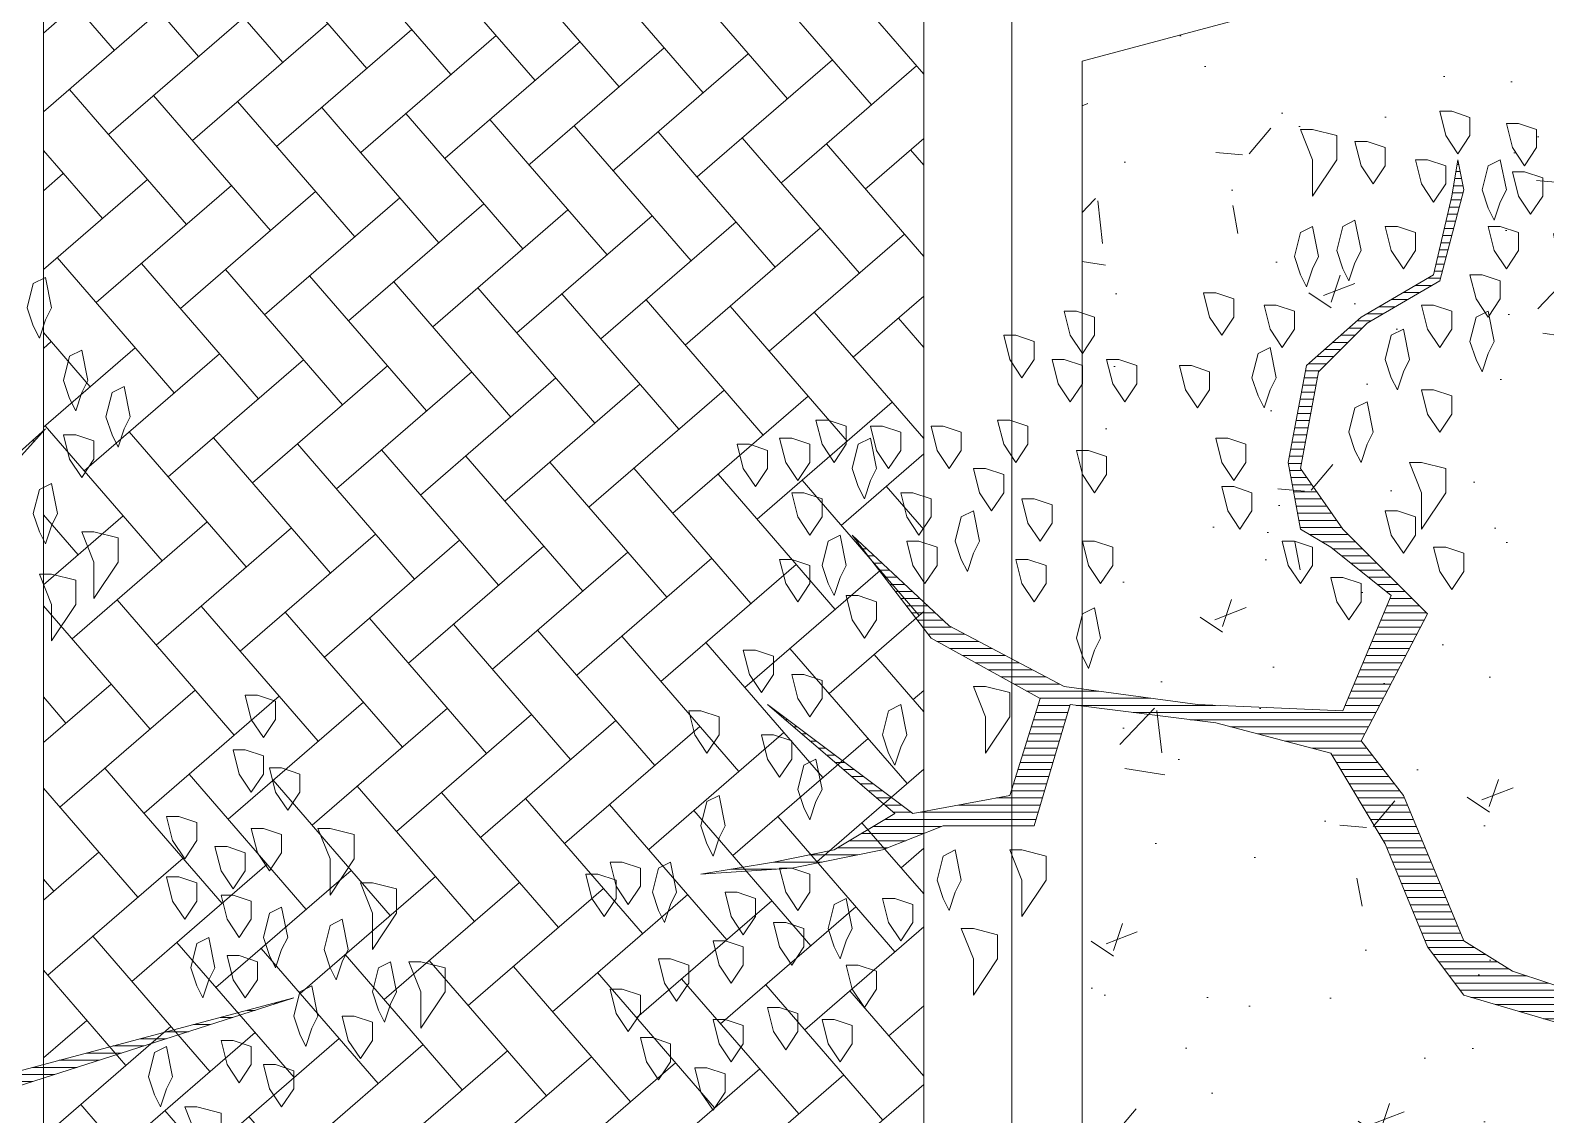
# Model space of a CAD drawing. Header units: metres. Extents: x 12093 to 20303, y 514 to 1412.
# Drawn here: x 19838.587 to 19841.169, y 774.231 to 776.08 of the extents above; entities that cross this region are included whole.
import ezdxf

# ---------------------------------------------------------------- set-up
doc = ezdxf.new("R2010")
doc.units = ezdxf.units.M
doc.layers.get('0').update_dxf_attribs({"lineweight": 13})
for name, color, linetype, lineweight in [('0-JARDI', 72, 'Continuous', 13), ('ARBOLES', 52, 'Continuous', 13), ('grass', 64, 'Continuous', 13), ('MANZANAS-ORIGINALES', 147, 'Continuous', 9), ('text.-piso', 35, 'Continuous', 5)]:
    doc.layers.add(name, color=color, linetype=linetype, lineweight=lineweight)
pattern_1 = [(50, (0, 0), (0.546554007, -0.047817257), [0.05715, -0.62865]), (355, (0, 0), (-0.105728478, 0.573169929), [0.04572, -0.50292]), (100.451, (0.04555, -0.004), (0.440827505, 0.525350063), [0.04857, -0.53427]), (46.1842, (0, 0.1524), (0.813237123, -0.126126984), [0.085725, -0.942975]), (96.6356, (0.0678, 0.1419), (0.712212703, 0.742276668), [0.072855, -0.801405]), (351.184, (0, 0.1524), (0.712213817, 0.742275354), [0.06858, -0.75438]), (21, (0.0762, 0.1143), (0.45484464, -0.306796556), [0.05715, -0.62865]), (326, (0.0762, 0.1143), (0.185406085, 0.552563898), [0.04572, -0.50292]), (71.4514, (0.1141, 0.08873), (0.640249472, 0.245768573), [0.04857, -0.53427]), (37.5, (0, 0), (0.0092658098, 0.2536651166), [0, -0.496824, 0, -0.51054, 0, -0.504825]), (7.5, (0, 0), (0.2004589875, 0.3005417245), [0, -0.291084, 0, -0.485394, 0, -0.192405]), (327.5, (-0.16993, 0), (0.4067717855, -0.017186232), [0, -0.1905, 0, -0.59436, 0, -0.78867]), (317.5, (-0.24613, 0), (0.444387544, 0.076279473), [0, -0.24765, 0, -0.394716, 0, -0.56007])]

# ---------------------------------------------------------------- blocks, each defined once
blk = doc.blocks.new('*X7')
at = {"color": 0}
for p, q in [((16.7953, 16.56), (16.8632, 16.56)), ((16.7328, 16.54), (16.7955, 16.54)), ((16.764, 16.55), (16.8332, 16.55)), ((16.6703, 16.52), (16.7201, 16.52)), ((16.7015, 16.53), (16.7578, 16.53)), ((16.6078, 16.5), (16.6447, 16.5)), ((16.639, 16.51), (16.6824, 16.51)), ((16.5453, 16.48), (16.5693, 16.48)), ((16.5765, 16.49), (16.607, 16.49)), ((16.4515, 16.45), (16.4563, 16.45)), ((16.4828, 16.46), (16.494, 16.46)), ((16.514, 16.47), (16.5317, 16.47)), ((17.6855, 16.45), (17.8986, 16.45)), ((17.6822, 16.43), (17.9666, 16.43)), ((17.6839, 16.44), (17.9326, 16.44)), ((17.8145, 16.42), (18.0006, 16.42)), ((17.8617, 16.41), (18.0157, 16.41)), ((17.8916, 16.4), (18.0232, 16.4)), ((17.9216, 16.39), (18.0307, 16.39)), ((17.9473, 16.38), (18.0382, 16.38)), ((17.9633, 16.37), (18.0457, 16.37)), ((17.9793, 16.36), (18.0532, 16.36)), ((17.9953, 16.35), (18.0607, 16.35)), ((18.0106, 16.34), (18.0651, 16.34)), ((18.0147, 16.33), (18.0692, 16.33)), ((18.0189, 16.32), (18.0733, 16.32)), ((18.0231, 16.31), (18.0774, 16.31)), ((18.0272, 16.3), (18.0816, 16.3)), ((18.0314, 16.29), (18.0857, 16.29)), ((18.0356, 16.28), (18.0898, 16.28)), ((18.0397, 16.27), (18.0939, 16.27)), ((18.0439, 16.26), (18.098, 16.26)), ((18.0481, 16.25), (18.1021, 16.25)), ((18.0522, 16.24), (18.1063, 16.24)), ((18.9759, 16.24), (19.0395, 16.24)), ((18.0564, 16.23), (18.1104, 16.23)), ((18.0606, 16.22), (18.1145, 16.22)), ((18.8615, 16.22), (18.9295, 16.22)), ((18.9115, 16.23), (18.9795, 16.23)), ((18.0647, 16.21), (18.1186, 16.21)), ((18.0689, 16.2), (18.1236, 16.2)), ((18.7941, 16.2), (18.873, 16.2)), ((18.8191, 16.21), (18.8896, 16.21)), ((18.0731, 16.19), (18.1296, 16.19)), ((18.0772, 16.18), (18.1356, 16.18)), ((18.7441, 16.18), (18.8396, 16.18)), ((18.7691, 16.19), (18.8563, 16.19)), ((18.0814, 16.17), (18.1416, 16.17)), ((18.0856, 16.16), (18.1476, 16.16)), ((18.6084, 16.16), (18.7734, 16.16)), ((18.6114, 16.17), (18.823, 16.17)), ((18.7869, 16.16), (18.812, 16.16)), ((18.0897, 16.15), (18.1536, 16.15)), ((18.0939, 16.14), (18.1596, 16.14)), ((18.1004, 16.13), (18.1656, 16.13)), ((18.5994, 16.13), (18.6461, 16.13)), ((18.6024, 16.14), (18.6667, 16.14)), ((18.6054, 16.15), (18.7201, 16.15)), ((18.8002, 16.15), (18.8237, 16.15)), ((18.8135, 16.14), (18.8354, 16.14)), ((18.8269, 16.13), (18.847, 16.13)), ((18.1082, 16.12), (18.1716, 16.12)), ((18.116, 16.11), (18.1776, 16.11)), ((18.5934, 16.11), (18.6398, 16.11)), ((18.5964, 16.12), (18.6429, 16.12)), ((18.8402, 16.12), (18.8587, 16.12)), ((18.8535, 16.11), (18.8704, 16.11)), ((18.1237, 16.1), (18.1836, 16.1)), ((18.1315, 16.09), (18.1896, 16.09)), ((18.5874, 16.09), (18.6336, 16.09)), ((18.5904, 16.1), (18.6367, 16.1)), ((18.8669, 16.1), (18.882, 16.1)), ((18.8802, 16.09), (18.8937, 16.09)), ((18.1393, 16.08), (18.1956, 16.08)), ((18.1471, 16.07), (18.2239, 16.07)), ((18.5814, 16.07), (18.6273, 16.07)), ((18.5844, 16.08), (18.6304, 16.08)), ((18.8935, 16.08), (18.9054, 16.08)), ((18.9069, 16.07), (18.917, 16.07)), ((18.1497, 16.05), (18.2999, 16.05)), ((18.1549, 16.06), (18.2619, 16.06)), ((18.5754, 16.05), (18.6211, 16.05)), ((18.5784, 16.06), (18.6242, 16.06)), ((18.9202, 16.06), (18.9287, 16.06)), ((18.9335, 16.05), (18.9404, 16.05)), ((18.1392, 16.03), (18.3946, 16.03)), ((18.1444, 16.04), (18.3379, 16.04)), ((18.5694, 16.03), (18.6148, 16.03)), ((18.5724, 16.04), (18.6179, 16.04)), ((18.9469, 16.04), (18.952, 16.04)), ((18.9602, 16.03), (18.9637, 16.03)), ((18.1287, 16.01), (18.1773, 16.01)), ((18.1339, 16.02), (18.4746, 16.02)), ((18.3591, 16.01), (18.5546, 16.01)), ((18.5634, 16.01), (18.6086, 16.01)), ((18.5664, 16.02), (18.6117, 16.02)), ((18.9735, 16.02), (18.9754, 16.02)), ((18.9869, 16.01), (18.987, 16.01)), ((18.1182, 15.99), (18.1688, 15.99)), ((18.1235, 16), (18.173, 16)), ((18.4501, 16), (18.6064, 16)), ((18.5234, 15.99), (18.6244, 15.99)), ((18.1025, 15.96), (18.1562, 15.96)), ((18.1077, 15.97), (18.1604, 15.97)), ((18.113, 15.98), (18.1646, 15.98)), ((18.5781, 15.98), (18.6424, 15.98)), ((18.5971, 15.97), (18.6604, 15.97)), ((18.6161, 15.96), (18.6784, 15.96)), ((18.092, 15.94), (18.1478, 15.94)), ((18.0973, 15.95), (18.152, 15.95)), ((18.6351, 15.95), (18.6964, 15.95)), ((18.6541, 15.94), (18.7144, 15.94)), ((18.0816, 15.92), (18.1394, 15.92)), ((18.0868, 15.93), (18.1436, 15.93)), ((18.6731, 15.93), (18.7324, 15.93)), ((18.6921, 15.92), (18.7504, 15.92)), ((18.0711, 15.9), (18.1309, 15.9)), ((18.0763, 15.91), (18.1351, 15.91)), ((18.7111, 15.91), (18.7628, 15.91)), ((18.7301, 15.9), (18.7704, 15.9)), ((18.0627, 15.88), (18.1225, 15.88)), ((18.0658, 15.89), (18.1267, 15.89)), ((18.7421, 15.89), (18.7781, 15.89)), ((18.7528, 15.88), (18.7857, 15.88)), ((18.0727, 15.87), (18.1183, 15.87)), ((18.0827, 15.86), (18.1141, 15.86)), ((18.7634, 15.87), (18.7934, 15.87)), ((18.7741, 15.86), (18.801, 15.86)), ((18.0927, 15.85), (18.1197, 15.85)), ((18.1027, 15.84), (18.1322, 15.84)), ((18.7848, 15.85), (18.8087, 15.85)), ((18.7954, 15.84), (18.8163, 15.84)), ((18.1127, 15.83), (18.1447, 15.83)), ((18.1227, 15.82), (18.1572, 15.82)), ((18.8061, 15.83), (18.824, 15.83)), ((18.8168, 15.82), (18.8316, 15.82)), ((18.1327, 15.81), (18.1697, 15.81)), ((18.1427, 15.8), (18.1822, 15.8)), ((18.1527, 15.79), (18.1947, 15.79)), ((18.8274, 15.81), (18.8393, 15.81)), ((18.8381, 15.8), (18.8469, 15.8)), ((18.8488, 15.79), (18.8545, 15.79)), ((18.1627, 15.78), (18.2105, 15.78)), ((18.1727, 15.77), (18.2271, 15.77)), ((18.8594, 15.78), (18.8622, 15.78)), ((18.182, 15.76), (18.2403, 15.76)), ((18.189, 15.75), (18.2422, 15.75)), ((18.196, 15.74), (18.244, 15.74)), ((18.203, 15.73), (18.2458, 15.73)), ((18.21, 15.72), (18.2476, 15.72)), ((18.217, 15.71), (18.2494, 15.71)), ((18.224, 15.7), (18.2512, 15.7)), ((18.231, 15.69), (18.2531, 15.69)), ((18.238, 15.68), (18.2549, 15.68)), ((18.2385, 15.67), (18.2567, 15.67)), ((16.7833, 15.65), (16.7848, 15.65)), ((16.7924, 15.66), (16.7959, 15.66)), ((18.2348, 15.65), (18.2534, 15.65)), ((18.2367, 15.66), (18.2553, 15.66)), ((18.2292, 15.62), (18.2478, 15.62)), ((18.231, 15.63), (18.2497, 15.63)), ((18.2329, 15.64), (18.2515, 15.64)), ((18.2254, 15.6), (18.244, 15.6)), ((18.2273, 15.61), (18.2459, 15.61)), ((18.2217, 15.58), (18.2403, 15.58)), ((18.2235, 15.59), (18.2422, 15.59)), ((18.2179, 15.56), (18.2365, 15.56)), ((18.2198, 15.57), (18.2384, 15.57)), ((18.2132, 15.54), (18.2328, 15.54)), ((18.216, 15.55), (18.2347, 15.55)), ((18.1932, 15.52), (18.2171, 15.52)), ((18.2032, 15.53), (18.2284, 15.53)), ((18.1732, 15.5), (18.1946, 15.5)), ((18.1832, 15.51), (18.2059, 15.51)), ((18.1532, 15.48), (18.1721, 15.48)), ((18.1632, 15.49), (18.1834, 15.49)), ((18.1066, 15.45), (18.1297, 15.45)), ((18.1238, 15.46), (18.1468, 15.46)), ((18.1409, 15.47), (18.1609, 15.47)), ((18.0723, 15.43), (18.0954, 15.43)), ((18.0895, 15.44), (18.1126, 15.44)), ((18.0433, 15.41), (18.0611, 15.41)), ((18.0552, 15.42), (18.0783, 15.42)), ((18.038, 15.39), (18.0493, 15.39)), ((18.0407, 15.4), (18.0516, 15.4)), ((18.0327, 15.37), (18.0447, 15.37)), ((18.0353, 15.38), (18.047, 15.38)), ((18.0273, 15.35), (18.0401, 15.35)), ((18.03, 15.36), (18.0424, 15.36)), ((18.022, 15.33), (18.0355, 15.33)), ((18.0247, 15.34), (18.0378, 15.34)), ((18.014, 15.3), (18.0286, 15.3)), ((18.0167, 15.31), (18.0309, 15.31)), ((18.0193, 15.32), (18.0332, 15.32)), ((18.0113, 15.29), (18.0265, 15.29)), ((18.0115, 15.28), (18.0249, 15.28)), ((18.0135, 15.27), (18.0232, 15.27)), ((18.0155, 15.26), (18.0215, 15.26)), ((18.0175, 15.25), (18.0199, 15.25))]:
    blk.add_line(p, q, dxfattribs=at)
blk = doc.blocks.new('ARBUSTO6')
at = {"layer": 'ARBOLES', "color": 7}
for points in [[(-0.8892, 0.0718), (-1.3144, -0.0643), (-0.8977, 0.0463)], [(-0.8041, -0.6851), (-0.9657, -0.8637), (-0.8041, -0.7191)], [(0.0973, -0.0898), (0.1993, -0.1238), (0.2674, -0.1663), (0.3524, -0.3704), (0.4119, -0.447), (0.3184, -0.6256), (0.4374, -0.7446), (0.497, -0.8297), (0.4715, -0.9657), (0.4034, -1.0338), (0.3014, -1.0933), (0.2674, -1.2209), (0.2759, -1.2634), (0.2844, -1.2123), (0.3099, -1.1018), (0.4119, -1.0423), (0.4885, -0.9742), (0.514, -0.8382), (0.497, -0.7446), (0.4544, -0.7191), (0.3694, -0.6511), (0.4374, -0.4895), (0.6415, -0.498), (0.8286, -0.5235), (0.9902, -0.6086), (1.1263, -0.7361), (1.0157, -0.5915), (0.8626, -0.5065), (0.9052, -0.3704), (1.0412, -0.3449), (1.2453, -0.498), (1.0667, -0.3449), (1.1518, -0.2939), (1.2368, -0.2769), (1.3389, -0.2599), (1.2113, -0.2684), (1.0837, -0.2939), (0.9987, -0.3279), (0.8711, -0.3279), (0.8201, -0.498), (0.616, -0.4725), (0.4544, -0.43), (0.3779, -0.3024), (0.3184, -0.1578), (0.2674, -0.0898), (0.1228, -0.0473)]]:
    blk.add_lwpolyline(points, dxfattribs=at)
at = {"layer": 'ARBOLES'}
for points in [[(-1.1783, 0.0888), (-1.2123, 0.0973), (-1.2123, 0.1313), (-1.1783, 0.1823), (-1.1783, 0.1313), (-1.1613, 0.0888)], [(-1.2889, 0.0292), (-1.3144, 0.0378), (-1.3144, 0.0633), (-1.2974, 0.0888), (-1.2804, 0.0633), (-1.2718, 0.0292)], [(-1.1358, 0.0633), (-1.1443, 0.0463), (-1.1358, 0.0037), (-1.1188, 0.0122), (-1.1103, 0.0463), (-1.1188, 0.0718), (-1.1273, 0.0888)], [(1.3304, 0.0122), (1.3048, 0.0207), (1.3048, 0.0463), (1.3218, 0.0718), (1.3389, 0.0463), (1.3474, 0.0122)], [(-1.2293, -0.0048), (-1.2548, 0.0037), (-1.2548, 0.0292), (-1.2378, 0.0548), (-1.2208, 0.0292), (-1.2123, -0.0048)], [(1.4069, -0.0303), (1.3814, -0.0218), (1.3814, 0.0037), (1.3984, 0.0292), (1.4154, 0.0037), (1.4239, -0.0303)], [(-1.3994, -0.0388), (-1.4249, -0.0303), (-1.4249, -0.0048), (-1.4079, 0.0207), (-1.3909, -0.0048), (-1.3824, -0.0388)], [(-1.3399, -0.0218), (-1.3484, -0.0388), (-1.3399, -0.0813), (-1.3229, -0.0728), (-1.3144, -0.0388), (-1.3229, -0.0133), (-1.3314, 0.0037)], [(1.1518, -0.0558), (1.1263, -0.0473), (1.1263, -0.0218), (1.1433, 0.0037), (1.1603, -0.0218), (1.1688, -0.0558)], [(1.3048, -0.0558), (1.2793, -0.0473), (1.2793, -0.0218), (1.2963, 0.0037), (1.3133, -0.0218), (1.3218, -0.0558)], [(1.2283, -0.0728), (1.2028, -0.0643), (1.2028, -0.0388), (1.2198, -0.0133), (1.2368, -0.0388), (1.2453, -0.0728)], [(-1.493, -0.1153), (-1.527, -0.1068), (-1.527, -0.0728), (-1.493, -0.0218), (-1.493, -0.0728), (-1.4759, -0.1153)], [(-1.4504, -0.0558), (-1.4589, -0.0728), (-1.4504, -0.1153), (-1.4334, -0.1068), (-1.4249, -0.0728), (-1.4334, -0.0473), (-1.4419, -0.0303)], [(1.4494, -0.0983), (1.4239, -0.0898), (1.4239, -0.0643), (1.4409, -0.0388), (1.4579, -0.0643), (1.4664, -0.0983)], [(-1.2378, -0.1238), (-1.2633, -0.1153), (-1.2633, -0.0898), (-1.2463, -0.0643), (-1.2293, -0.0898), (-1.2208, -0.1238)], [(-1.1953, -0.0898), (-1.2038, -0.1068), (-1.1953, -0.1493), (-1.1783, -0.1408), (-1.1698, -0.1068), (-1.1783, -0.0813), (-1.1868, -0.0643)], [(1.1178, -0.1323), (1.0922, -0.1238), (1.0922, -0.0983), (1.1092, -0.0728), (1.1263, -0.0983), (1.1348, -0.1323)], [(1.3814, -0.1408), (1.3559, -0.1323), (1.3559, -0.1068), (1.3729, -0.0813), (1.3899, -0.1068), (1.3984, -0.1408)], [(-1.3824, -0.1153), (-1.3909, -0.1323), (-1.3824, -0.1748), (-1.3654, -0.1663), (-1.3569, -0.1323), (-1.3654, -0.1068), (-1.3739, -0.0898)], [(0.9562, -0.1834), (0.9222, -0.1748), (0.9222, -0.1408), (0.9562, -0.0898), (0.9562, -0.1408), (0.9732, -0.1834)], [(-1.2974, -0.1323), (-1.3059, -0.1493), (-1.2974, -0.1919), (-1.2804, -0.1834), (-1.2718, -0.1493), (-1.2804, -0.1238), (-1.2889, -0.1068)], [(1.3048, -0.1663), (1.2793, -0.1578), (1.2793, -0.1323), (1.2963, -0.1068), (1.3133, -0.1323), (1.3218, -0.1663)], [(-1.4249, -0.2259), (-1.4589, -0.2174), (-1.4589, -0.1834), (-1.4249, -0.1323), (-1.4249, -0.1834), (-1.4079, -0.2259)], [(1.1348, -0.1663), (1.1263, -0.1834), (1.1348, -0.2259), (1.1518, -0.2174), (1.1603, -0.1834), (1.1518, -0.1578), (1.1433, -0.1408)], [(1.2198, -0.1919), (1.1943, -0.1834), (1.1943, -0.1578), (1.2113, -0.1323), (1.2283, -0.1578), (1.2368, -0.1919)], [(-1.2293, -0.2089), (-1.2548, -0.2004), (-1.2548, -0.1748), (-1.2378, -0.1493), (-1.2208, -0.1748), (-1.2123, -0.2089)], [(1.0667, -0.2259), (1.0412, -0.2174), (1.0412, -0.1919), (1.0582, -0.1663), (1.0752, -0.1919), (1.0837, -0.2259)], [(-1.1528, -0.2344), (-1.1783, -0.2259), (-1.1783, -0.2004), (-1.1613, -0.1748), (-1.1443, -0.2004), (-1.1358, -0.2344)], [(1.2878, -0.2344), (1.2623, -0.2259), (1.2623, -0.2004), (1.2793, -0.1748), (1.2963, -0.2004), (1.3048, -0.2344)], [(-1.3654, -0.3024), (-1.3994, -0.2939), (-1.3994, -0.2599), (-1.3654, -0.2089), (-1.3654, -0.2599), (-1.3484, -0.3024)], [(0.8881, -0.2939), (0.8541, -0.2854), (0.8541, -0.2514), (0.8881, -0.2004), (0.8881, -0.2514), (0.9052, -0.2939)], [(0.9817, -0.2344), (0.9732, -0.2514), (0.9817, -0.2939), (0.9987, -0.2854), (1.0072, -0.2514), (0.9987, -0.2259), (0.9902, -0.2089)], [(1.2113, -0.2684), (1.1858, -0.2599), (1.1858, -0.2344), (1.2028, -0.2089), (1.2198, -0.2344), (1.2283, -0.2684)], [(1.3814, -0.2174), (1.3729, -0.2344), (1.3814, -0.2769), (1.3984, -0.2684), (1.4069, -0.2344), (1.3984, -0.2089), (1.3899, -0.1919)], [(1.4834, -0.2599), (1.4579, -0.2514), (1.4579, -0.2259), (1.4749, -0.2004), (1.4919, -0.2259), (1.5004, -0.2599)], [(-1.2208, -0.2769), (-1.2463, -0.2684), (-1.2463, -0.2429), (-1.2293, -0.2174), (-1.2123, -0.2429), (-1.2038, -0.2769)], [(1.4494, -0.2769), (1.4239, -0.2684), (1.4239, -0.2429), (1.4409, -0.2174), (1.4579, -0.2429), (1.4664, -0.2769)], [(-1.2718, -0.3024), (-1.2974, -0.2939), (-1.2974, -0.2684), (-1.2804, -0.2429), (-1.2633, -0.2684), (-1.2548, -0.3024)], [(-1.1528, -0.3194), (-1.1783, -0.3109), (-1.1783, -0.2854), (-1.1613, -0.2599), (-1.1443, -0.2854), (-1.1358, -0.3194)], [(1.3133, -0.3109), (1.3048, -0.3279), (1.3133, -0.3704), (1.3304, -0.3619), (1.3389, -0.3279), (1.3304, -0.3024), (1.3218, -0.2854)], [(-1.2974, -0.3875), (-1.3229, -0.3789), (-1.3229, -0.3534), (-1.3059, -0.3279), (-1.2889, -0.3534), (-1.2804, -0.3875)], [(1.1773, -0.3619), (1.1688, -0.3789), (1.1773, -0.4215), (1.1943, -0.413), (1.2028, -0.3789), (1.1943, -0.3534), (1.1858, -0.3364)], [(-1.2463, -0.413), (-1.2718, -0.4045), (-1.2718, -0.3789), (-1.2548, -0.3534), (-1.2378, -0.3789), (-1.2293, -0.413)], [(1.2368, -0.4555), (1.2113, -0.447), (1.2113, -0.4215), (1.2283, -0.396), (1.2453, -0.4215), (1.2538, -0.4555)], [(1.0582, -0.4385), (1.0497, -0.4555), (1.0582, -0.498), (1.0752, -0.4895), (1.0837, -0.4555), (1.0752, -0.43), (1.0667, -0.413)], [(-1.2633, -0.4895), (-1.2889, -0.481), (-1.2889, -0.4555), (-1.2718, -0.43), (-1.2548, -0.4555), (-1.2463, -0.4895)], [(0.9392, -0.5235), (0.9052, -0.515), (0.9052, -0.481), (0.9392, -0.43), (0.9392, -0.481), (0.9562, -0.5235)], [(1.3389, -0.4895), (1.3133, -0.481), (1.3133, -0.4555), (1.3304, -0.43), (1.3474, -0.4555), (1.3559, -0.4895)], [(1.1943, -0.5405), (1.1688, -0.532), (1.1688, -0.5065), (1.1858, -0.481), (1.2028, -0.5065), (1.2113, -0.5405)], [(1.2623, -0.5745), (1.2368, -0.566), (1.2368, -0.5405), (1.2538, -0.515), (1.2708, -0.5405), (1.2793, -0.5745)], [(0.7861, -0.5745), (0.7776, -0.5915), (0.7861, -0.6341), (0.8031, -0.6256), (0.8116, -0.5915), (0.8031, -0.566), (0.7946, -0.549)], [(-0.9742, -0.6596), (-1.0082, -0.6511), (-1.0082, -0.6171), (-0.9742, -0.566), (-0.9742, -0.6171), (-0.9572, -0.6596)], [(1.1178, -0.6511), (1.0922, -0.6426), (1.0922, -0.6171), (1.1092, -0.5915), (1.1263, -0.6171), (1.1348, -0.6511)], [(0.4374, -0.6766), (0.4119, -0.6681), (0.4119, -0.6426), (0.4289, -0.6171), (0.4459, -0.6426), (0.4544, -0.6766)], [(-1.0337, -0.7191), (-1.0678, -0.7106), (-1.0678, -0.6766), (-1.0337, -0.6256), (-1.0337, -0.6766), (-1.0167, -0.7191)], [(0.2929, -0.7191), (0.2674, -0.7106), (0.2674, -0.6851), (0.2844, -0.6596), (0.3014, -0.6851), (0.3099, -0.7191)], [(0.8796, -0.7021), (0.8541, -0.6936), (0.8541, -0.6681), (0.8711, -0.6426), (0.8881, -0.6681), (0.8967, -0.7021)], [(1.1433, -0.6766), (1.1348, -0.6936), (1.1433, -0.7361), (1.1603, -0.7276), (1.1688, -0.6936), (1.1603, -0.6681), (1.1518, -0.6511)], [(1.2113, -0.7021), (1.1858, -0.6936), (1.1858, -0.6681), (1.2028, -0.6426), (1.2198, -0.6681), (1.2283, -0.7021)], [(0.5055, -0.7276), (0.48, -0.7191), (0.48, -0.6936), (0.497, -0.6681), (0.514, -0.6936), (0.5225, -0.7276)], [(0.7861, -0.7276), (0.7606, -0.7191), (0.7606, -0.6936), (0.7776, -0.6681), (0.7946, -0.6936), (0.8031, -0.7276)], [(1.0327, -0.7276), (1.0072, -0.7191), (1.0072, -0.6936), (1.0242, -0.6681), (1.0412, -0.6936), (1.0497, -0.7276)], [(-0.9742, -0.7276), (-0.9827, -0.7446), (-0.9742, -0.7871), (-0.9572, -0.7786), (-0.9487, -0.7446), (-0.9572, -0.7191), (-0.9657, -0.7021)], [(0.9562, -0.7106), (0.9477, -0.7276), (0.9562, -0.7701), (0.9732, -0.7616), (0.9817, -0.7276), (0.9732, -0.7021), (0.9647, -0.6851)], [(0.3609, -0.7701), (0.3354, -0.7616), (0.3354, -0.7361), (0.3524, -0.7106), (0.3694, -0.7361), (0.3779, -0.7701)], [(0.3269, -0.8382), (0.2929, -0.8297), (0.2929, -0.7956), (0.3269, -0.7446), (0.3269, -0.7956), (0.3439, -0.8382)], [(0.5905, -0.8042), (0.565, -0.7956), (0.565, -0.7701), (0.582, -0.7446), (0.599, -0.7701), (0.6075, -0.8042)], [(0.8711, -0.7871), (0.8456, -0.7786), (0.8456, -0.7531), (0.8626, -0.7276), (0.8796, -0.7531), (0.8881, -0.7871)], [(1.0412, -0.7956), (1.0157, -0.7871), (1.0157, -0.7616), (1.0327, -0.7361), (1.0497, -0.7616), (1.0582, -0.7956)], [(1.1943, -0.7956), (1.1688, -0.7871), (1.1688, -0.7616), (1.1858, -0.7361), (1.2028, -0.7616), (1.2113, -0.7956)], [(0.9392, -0.8297), (0.9137, -0.8212), (0.9137, -0.7956), (0.9307, -0.7701), (0.9477, -0.7956), (0.9562, -0.8297)], [(1.1007, -0.8127), (1.0922, -0.8297), (1.1007, -0.8722), (1.1178, -0.8637), (1.1263, -0.8297), (1.1178, -0.8042), (1.1092, -0.7871)], [(-1.0082, -0.8552), (-1.0337, -0.8467), (-1.0337, -0.8212), (-1.0167, -0.7956), (-0.9997, -0.8212), (-0.9912, -0.8552)], [(0.7946, -0.8552), (0.7691, -0.8467), (0.7691, -0.8212), (0.7861, -0.7956), (0.8031, -0.8212), (0.8116, -0.8552)], [(1.2708, -0.8637), (1.2453, -0.8552), (1.2453, -0.8297), (1.2623, -0.8042), (1.2793, -0.8297), (1.2878, -0.8637)], [(0.599, -0.8722), (0.5735, -0.8637), (0.5735, -0.8382), (0.5905, -0.8127), (0.6075, -0.8382), (0.616, -0.8722)], [(0.9987, -0.8892), (0.9732, -0.8807), (0.9732, -0.8552), (0.9902, -0.8297), (1.0072, -0.8552), (1.0157, -0.8892)], [(1.0837, -0.8892), (1.0582, -0.8807), (1.0582, -0.8552), (1.0752, -0.8297), (1.0922, -0.8552), (1.1007, -0.8892)], [(1.2113, -0.8722), (1.1858, -0.8637), (1.1858, -0.8382), (1.2028, -0.8127), (1.2198, -0.8382), (1.2283, -0.8722)], [(-1.0763, -0.8637), (-1.0848, -0.8807), (-1.0763, -0.9232), (-1.0593, -0.9147), (-1.0507, -0.8807), (-1.0593, -0.8552), (-1.0678, -0.8382)], [(0.4034, -0.8637), (0.3949, -0.8807), (0.4034, -0.9232), (0.4204, -0.9147), (0.4289, -0.8807), (0.4204, -0.8552), (0.4119, -0.8382)], [(0.9052, -0.8977), (0.8796, -0.8892), (0.8796, -0.8637), (0.8967, -0.8382), (0.9137, -0.8637), (0.9222, -0.8977)], [(1.1603, -0.8977), (1.1348, -0.8892), (1.1348, -0.8637), (1.1518, -0.8382), (1.1688, -0.8637), (1.1773, -0.8977)], [(-1.0167, -0.9147), (-1.0252, -0.9317), (-1.0167, -0.9742), (-0.9997, -0.9657), (-0.9912, -0.9317), (-0.9997, -0.9062), (-1.0082, -0.8892)], [(0.3099, -0.9402), (0.2844, -0.9317), (0.2844, -0.9062), (0.3014, -0.8807), (0.3184, -0.9062), (0.3269, -0.9402)], [(0.5395, -0.9402), (0.531, -0.9572), (0.5395, -0.9997), (0.5565, -0.9912), (0.565, -0.9572), (0.5565, -0.9317), (0.548, -0.9147)], [(0.65, -0.9742), (0.6245, -0.9657), (0.6245, -0.9402), (0.6415, -0.9147), (0.6585, -0.9402), (0.667, -0.9742)], [(0.7521, -0.9827), (0.7266, -0.9742), (0.7266, -0.9487), (0.7436, -0.9232), (0.7606, -0.9487), (0.7691, -0.9827)], [(0.8286, -0.9827), (0.8031, -0.9742), (0.8031, -0.9487), (0.8201, -0.9232), (0.8371, -0.9487), (0.8456, -0.9827)], [(0.3524, -0.9657), (0.3439, -0.9827), (0.3524, -1.0253), (0.3694, -1.0168), (0.3779, -0.9827), (0.3694, -0.9572), (0.3609, -0.9402)], [(0.8967, -1.0168), (0.8711, -1.0082), (0.8711, -0.9827), (0.8881, -0.9572), (0.9052, -0.9827), (0.9137, -1.0168)], [(0.2333, -0.9912), (0.2248, -1.0082), (0.2333, -1.0508), (0.2504, -1.0423), (0.2589, -1.0082), (0.2504, -0.9827), (0.2418, -0.9657)], [(-0.9657, -1.0168), (-0.9742, -1.0338), (-0.9657, -1.0763), (-0.9487, -1.0678), (-0.9402, -1.0338), (-0.9487, -1.0082), (-0.9572, -0.9912)], [(0.3099, -1.0593), (0.2844, -1.0508), (0.2844, -1.0253), (0.3014, -0.9997), (0.3184, -1.0253), (0.3269, -1.0593)], [(0.531, -1.0593), (0.5055, -1.0508), (0.5055, -1.0253), (0.5225, -0.9997), (0.5395, -1.0253), (0.548, -1.0593)], [(0.8116, -1.0508), (0.7861, -1.0423), (0.7861, -1.0168), (0.8031, -0.9912), (0.8201, -1.0168), (0.8286, -1.0508)], [(0.616, -1.0763), (0.5905, -1.0678), (0.5905, -1.0423), (0.6075, -1.0168), (0.6245, -1.0423), (0.633, -1.0763)], [(0.2418, -1.1018), (0.2163, -1.0933), (0.2163, -1.0678), (0.2333, -1.0423), (0.2504, -1.0678), (0.2589, -1.1018)], [(0.48, -1.1103), (0.4715, -1.1273), (0.48, -1.1698), (0.497, -1.1613), (0.5055, -1.1273), (0.497, -1.1018), (0.4885, -1.0848)], [(0.4204, -1.1188), (0.4119, -1.1358), (0.4204, -1.1783), (0.4374, -1.1698), (0.4459, -1.1358), (0.4374, -1.1103), (0.4289, -1.0933)], [(0.2163, -1.1698), (0.1908, -1.1613), (0.1908, -1.1358), (0.2078, -1.1103), (0.2248, -1.1358), (0.2333, -1.1698)], [(0.3609, -1.1698), (0.3354, -1.1613), (0.3354, -1.1358), (0.3524, -1.1103), (0.3694, -1.1358), (0.3779, -1.1698)], [(0.1823, -1.2464), (0.1568, -1.2379), (0.1568, -1.2123), (0.1738, -1.1868), (0.1908, -1.2123), (0.1993, -1.2464)], [(0.2163, -1.2038), (0.2078, -1.2209), (0.2163, -1.2634), (0.2333, -1.2549), (0.2418, -1.2209), (0.2333, -1.1953), (0.2248, -1.1783)], [(0.3184, -1.2634), (0.2929, -1.2549), (0.2929, -1.2294), (0.3099, -1.2038), (0.3269, -1.2294), (0.3354, -1.2634)], [(0.48, -1.3059), (0.4459, -1.2974), (0.4459, -1.2634), (0.48, -1.2123), (0.48, -1.2634), (0.497, -1.3059)], [(0.4034, -1.2889), (0.3779, -1.2804), (0.3779, -1.2549), (0.3949, -1.2294), (0.4119, -1.2549), (0.4204, -1.2889)], [(0.1908, -1.3144), (0.1653, -1.3059), (0.1653, -1.2804), (0.1823, -1.2549), (0.1993, -1.2804), (0.2078, -1.3144)], [(0.2844, -1.3314), (0.2589, -1.3229), (0.2589, -1.2974), (0.2759, -1.2719), (0.2929, -1.2974), (0.3014, -1.3314)]]:
    blk.add_lwpolyline(points, close=True, dxfattribs=at)
blk.add_blockref('*X7', (-17.7429, -16.5069), dxfattribs=at)
blk = doc.blocks.new('ARBUST13')
at = {"layer": 'ARBOLES'}
blk.add_blockref('ARBUSTO6', (0, 0.025), dxfattribs=at)

msp = doc.modelspace()

# ---------------------------------------------------------------- hatches: boundary and pattern name
at = {"layer": 'grass'}
h = msp.add_hatch(dxfattribs=at)
h.set_pattern_fill('AR-CONC', color=256, scale=0.003, style=0)
h.set_pattern_definition(pattern_1)
h.paths.add_polyline_path([(19837.7397, 783.9677), (19836.5097, 784.0878), (19836.5097, 781.1605), (19838.3397, 780.9839), (19838.3397, 782.1417), (19837.7397, 782.3025)])
h.paths.add_polyline_path([(19842.2097, 783.5311), (19840.9797, 783.6512), (19840.9797, 782.3025), (19840.3797, 782.1417), (19840.3797, 780.7872), (19842.2097, 780.6107)])
h.paths.add_polyline_path([(19838.3397, 780.9839), (19836.5097, 781.1605), (19836.5097, 778.6423), (19838.1654, 778.4859), (19838.3397, 778.5326)])
h.paths.add_polyline_path([(19840.3797, 778.5326), (19840.9797, 778.3718), (19840.9797, 778.22), (19842.2097, 778.1038), (19842.2097, 780.6107), (19840.3797, 780.7872)])
h.paths.add_polyline_path([(19842.2097, 778.1038), (19840.9797, 778.22), (19840.9797, 776.1877), (19840.3797, 776.0269), (19840.3797, 775.7918), (19842.2097, 775.6743)])
h.paths.add_polyline_path([(19837.7397, 778.3718), (19838.1654, 778.4859), (19836.5097, 778.6423), (19836.5097, 776.0403), (19838.3397, 775.9228), (19838.3397, 776.0269), (19837.7397, 776.1877)])
h = msp.add_hatch(dxfattribs=at)
h.set_pattern_fill('AR-CONC', color=256, scale=0.003, style=0)
h.set_pattern_definition(pattern_1)
h.paths.add_polyline_path([(19836.5097, 770.4458), (19837.7397, 770.3868), (19837.7397, 772.257), (19838.3397, 772.4177), (19838.3397, 775.9228), (19836.5097, 776.0403)])
h.paths.add_polyline_path([(19840.9797, 770.2315), (19842.2097, 770.1725), (19842.2097, 775.6743), (19840.3797, 775.7918), (19840.3797, 772.4177), (19840.9797, 772.257)])
h.paths.add_polyline_path([(19836.5097, 770.4458), (19836.5097, 767.9556), (19838.3397, 767.851), (19838.3397, 769.912), (19837.7397, 770.0728), (19837.7397, 770.3868)])
h.paths.add_polyline_path([(19840.3797, 769.912), (19840.3797, 767.7343), (19842.2097, 767.6296), (19842.2097, 770.1725), (19840.9797, 770.2315), (19840.9797, 770.0728)])
at = {"layer": 'text.-piso', "ltscale": 5}
h = msp.add_hatch(dxfattribs=at)
h.set_pattern_fill('AR-HBONE', color=256, scale=0.001, angle=85.8762252, style=0)
h.paths.add_polyline_path([(19840.1097, 777.244), (19838.6097, 777.4259), (19838.6097, 775.9055), (19840.1097, 775.8091)])
h = msp.add_hatch(dxfattribs=at)
h.set_pattern_fill('AR-HBONE', color=256, scale=0.001, angle=85.8762252, style=0)
h.paths.add_polyline_path([(19840.1097, 775.8091), (19838.6097, 775.9055), (19838.6097, 773.381), (19840.1097, 773.2612)])

# ---------------------------------------------------------------- linework, layer by layer
at = {"layer": 'MANZANAS-ORIGINALES'}
for p, q in [((19838.6097, 756.0804), (19838.6097, 829.0533)), ((19840.1097, 756.0804), (19840.1097, 829.0533)), ((19840.3797, 776.0269), (19840.9797, 776.1877)), ((19840.2597, 772.3256), (19840.2597, 776.119)), ((19840.3797, 772.4177), (19840.3797, 776.0269)), ((19840.3797, 772.4177), (19840.3797, 776.0269))]:
    msp.add_line(p, q, dxfattribs=at)

# ---------------------------------------------------------------- block references
at = {"layer": '0-JARDI', "xscale": 1.213369402147331, "yscale": 1.213369402147331, "zscale": 1.213369402147331, "rotation": 180}
for p in [(19837.4415, 774.3827), (19841.3546, 774.3564)]:
    msp.add_blockref('ARBUST13', p, dxfattribs=at)

doc.saveas('drawing.dxf')
